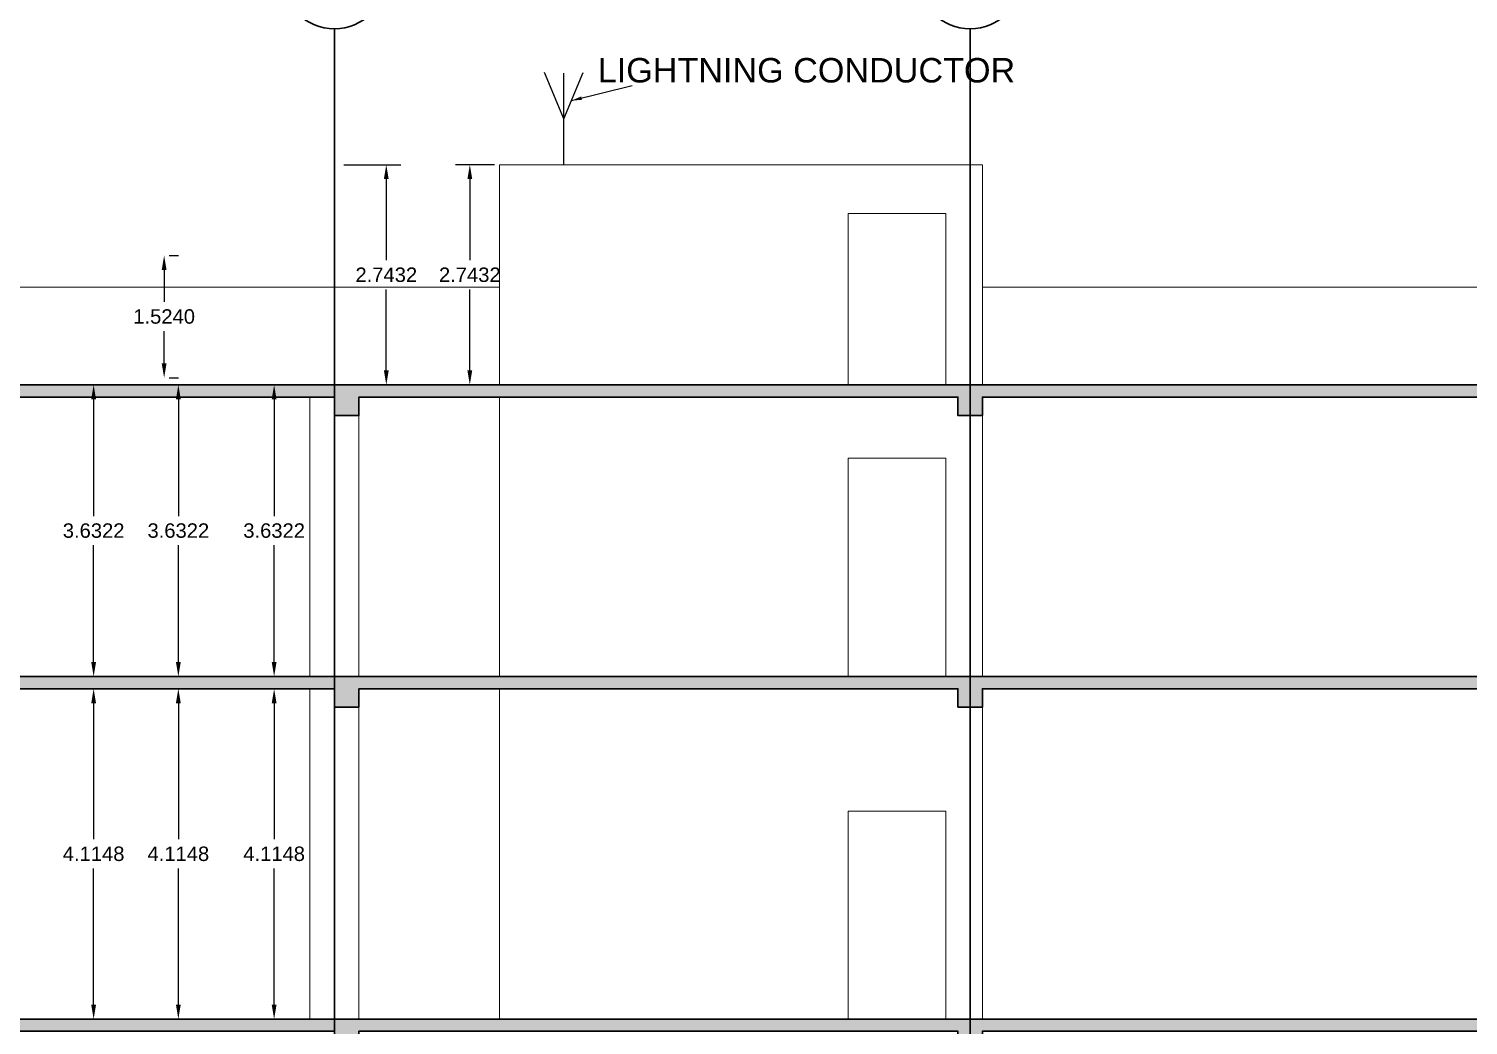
# Model space of a CAD drawing. Header units: metres. Extents: x 71870 to 71989, y 12512 to 13085.
# Drawn here: x 71935.13 to 71953.07, y 12529.42 to 12541.83 of the extents above; entities that cross this region are included whole.
import ezdxf

# ---------------------------------------------------------------- set-up
doc = ezdxf.new("R2010")
doc.units = ezdxf.units.M
doc.header["$MEASUREMENT"] = 0
doc.linetypes.add('CENTER', pattern=[2, 1.25, -0.25, 0.25, -0.25])
doc.layers.get('Defpoints').update_dxf_attribs({"color": 6, "lineweight": 0})
for name, color, linetype, lineweight in [('02_FB_GREY', 8, 'Continuous', 5), ('02_FB_WALL', 7, 'Continuous', 30), ('BLK_1_MUMTY_HT', 83, 'Continuous', 0)]:
    doc.layers.add(name, color=color, linetype=linetype, lineweight=lineweight)
for name, color, linetype in [('BLK_1_FLR_3_WC_BATH_HT', 1, 'Continuous'), ('BLK_1_FLR_4_WC_BATH_HT', 1, 'Continuous'), ('BLK_1_ROOF_WATER_TANK_HT', 235, 'Continuous'), ('BLK_1_STAIR_HEADROOM', 1, 'Continuous')]:
    doc.layers.add(name, color=color, linetype=linetype)
doc.styles.add('century Gothic', font='arial.ttf')
doc.styles.get("Standard").update_dxf_attribs({"font": 'arial.ttf'})
doc.dimstyles.new('STAND', dxfattribs={"dimtxt": 0.25, "dimasz": 0.13, "dimexe": 0, "dimexo": 0, "dimgap": 0, "dimtad": 0, "dimzin": 0, "dimdsep": 46, "dimtxsty": 'century Gothic', "dimblk": 'OBLIQUE', "dimcen": 0.15, "dimse1": 1, "dimse2": 1, "dimclrd": 5, "dimclre": 7, "dimclrt": 5, "dimazin": 0, "dimtfac": 1, "dimtofl": 0, "dimtmove": 0, "dimatfit": 3, "dimfxl": 0, "dimtolj": 1, "dimtzin": 0, "dimlwd": -1, "dimlwe": -1, "dimarcsym": 0})
doc.dimstyles.get("Standard").update_dxf_attribs({"dimtxt": 0.18, "dimasz": 0.18, "dimexe": 0.18, "dimexo": 0.0625, "dimgap": 0.09, "dimtad": 0, "dimtih": 1, "dimtoh": 1, "dimdec": 4, "dimzin": 0, "dimdsep": 46, "dimtxsty": 'Standard', "dimcen": 0.09, "dimadec": 0, "dimazin": 0, "dimtfac": 1, "dimtdec": 4, "dimtofl": 0, "dimtmove": 0, "dimatfit": 3, "dimfxl": 0, "dimtolj": 1, "dimtzin": 0, "dimarcsym": 0})

# ---------------------------------------------------------------- blocks, each defined once
blk = doc.blocks.new('*D454')
at = {"layer": 'BLK_1_FLR_3_WC_BATH_HT', "color": 0, "lineweight": -2}
for p, q in [((71935.706, 12533.611), (71936.119, 12533.611)), ((71935.939, 12533.431), (71935.939, 12531.736)), ((71935.939, 12529.676), (71935.939, 12531.372)), ((71935.846, 12529.496), (71936.119, 12529.496))]:
    blk.add_line(p, q, dxfattribs=at)
at = {"layer": 'BLK_1_FLR_3_WC_BATH_HT', "color": 0, "lineweight": 25}
for points in [[(71935.909, 12533.431), (71935.969, 12533.431), (71935.939, 12533.611)], [(71935.909, 12529.676), (71935.969, 12529.676), (71935.939, 12529.496)]]:
    blk.add_solid(points, dxfattribs=at)
at = {"layer": 'Defpoints', "color": 0, "lineweight": 25}
for p in [(71935.643, 12533.611), (71935.939, 12533.611), (71935.784, 12529.496)]:
    blk.add_point(p, dxfattribs=at)
at = {"layer": 'BLK_1_FLR_3_WC_BATH_HT', "color": 0, "insert": (71935.939, 12531.554), "char_height": 0.18, "attachment_point": 5}
blk.add_mtext('\\A1;4.1148', dxfattribs=at)
blk = doc.blocks.new('*D455')
at = {"layer": 'BLK_1_FLR_3_WC_BATH_HT', "color": 0, "lineweight": -2}
for p, q in [((71936.762, 12533.611), (71937.175, 12533.611)), ((71936.995, 12533.431), (71936.995, 12531.736)), ((71936.995, 12529.676), (71936.995, 12531.372)), ((71936.903, 12529.496), (71937.175, 12529.496))]:
    blk.add_line(p, q, dxfattribs=at)
at = {"layer": 'BLK_1_FLR_3_WC_BATH_HT', "color": 0, "lineweight": 25}
for points in [[(71936.965, 12533.431), (71937.025, 12533.431), (71936.995, 12533.611)], [(71936.965, 12529.676), (71937.025, 12529.676), (71936.995, 12529.496)]]:
    blk.add_solid(points, dxfattribs=at)
at = {"layer": 'Defpoints', "color": 0, "lineweight": 25}
for p in [(71936.7, 12533.611), (71936.995, 12533.611), (71936.84, 12529.496)]:
    blk.add_point(p, dxfattribs=at)
at = {"layer": 'BLK_1_FLR_3_WC_BATH_HT', "color": 0, "insert": (71936.995, 12531.554), "char_height": 0.18, "attachment_point": 5}
blk.add_mtext('\\A1;4.1148', dxfattribs=at)
blk = doc.blocks.new('*D456')
at = {"layer": 'BLK_1_FLR_3_WC_BATH_HT', "color": 0, "lineweight": -2}
for p, q in [((71937.956, 12533.611), (71938.369, 12533.611)), ((71938.189, 12533.431), (71938.189, 12531.736)), ((71938.189, 12529.676), (71938.189, 12531.372)), ((71938.097, 12529.496), (71938.369, 12529.496))]:
    blk.add_line(p, q, dxfattribs=at)
at = {"layer": 'BLK_1_FLR_3_WC_BATH_HT', "color": 0, "lineweight": 25}
for points in [[(71938.159, 12533.431), (71938.219, 12533.431), (71938.189, 12533.611)], [(71938.159, 12529.676), (71938.219, 12529.676), (71938.189, 12529.496)]]:
    blk.add_solid(points, dxfattribs=at)
at = {"layer": 'Defpoints', "color": 0, "lineweight": 25}
for p in [(71937.894, 12533.611), (71938.189, 12533.611), (71938.035, 12529.496)]:
    blk.add_point(p, dxfattribs=at)
at = {"layer": 'BLK_1_FLR_3_WC_BATH_HT', "color": 0, "insert": (71938.189, 12531.554), "char_height": 0.18, "attachment_point": 5}
blk.add_mtext('\\A1;4.1148', dxfattribs=at)
blk = doc.blocks.new('*D425')
at = {"layer": 'BLK_1_FLR_4_WC_BATH_HT', "color": 0, "lineweight": -2}
for p, q in [((71935.722, 12537.396), (71936.119, 12537.396)), ((71935.939, 12537.216), (71935.939, 12535.762)), ((71935.939, 12533.943), (71935.939, 12535.398)), ((71935.846, 12533.763), (71936.119, 12533.763))]:
    blk.add_line(p, q, dxfattribs=at)
at = {"layer": 'BLK_1_FLR_4_WC_BATH_HT', "color": 0, "lineweight": 25}
for points in [[(71935.909, 12537.216), (71935.969, 12537.216), (71935.939, 12537.396)], [(71935.909, 12533.943), (71935.969, 12533.943), (71935.939, 12533.763)]]:
    blk.add_solid(points, dxfattribs=at)
at = {"layer": 'Defpoints', "color": 0, "lineweight": 25}
for p in [(71935.66, 12537.396), (71935.939, 12537.396), (71935.784, 12533.763)]:
    blk.add_point(p, dxfattribs=at)
at = {"layer": 'BLK_1_FLR_4_WC_BATH_HT', "color": 0, "insert": (71935.939, 12535.58), "char_height": 0.18, "attachment_point": 5}
blk.add_mtext('\\A1;3.6322', dxfattribs=at)
blk = doc.blocks.new('*D426')
at = {"layer": 'BLK_1_FLR_4_WC_BATH_HT', "color": 0, "lineweight": -2}
for p, q in [((71936.779, 12537.396), (71937.175, 12537.396)), ((71936.995, 12537.216), (71936.995, 12535.762)), ((71936.995, 12533.943), (71936.995, 12535.398)), ((71936.903, 12533.763), (71937.175, 12533.763))]:
    blk.add_line(p, q, dxfattribs=at)
at = {"layer": 'BLK_1_FLR_4_WC_BATH_HT', "color": 0, "lineweight": 25}
for points in [[(71936.965, 12537.216), (71937.025, 12537.216), (71936.995, 12537.396)], [(71936.965, 12533.943), (71937.025, 12533.943), (71936.995, 12533.763)]]:
    blk.add_solid(points, dxfattribs=at)
at = {"layer": 'Defpoints', "color": 0, "lineweight": 25}
for p in [(71936.716, 12537.396), (71936.995, 12537.396), (71936.84, 12533.763)]:
    blk.add_point(p, dxfattribs=at)
at = {"layer": 'BLK_1_FLR_4_WC_BATH_HT', "color": 0, "insert": (71936.995, 12535.58), "char_height": 0.18, "attachment_point": 5}
blk.add_mtext('\\A1;3.6322', dxfattribs=at)
blk = doc.blocks.new('*D427')
at = {"layer": 'BLK_1_FLR_4_WC_BATH_HT', "color": 0, "lineweight": -2}
for p, q in [((71937.973, 12537.396), (71938.369, 12537.396)), ((71938.189, 12537.216), (71938.189, 12535.762)), ((71938.189, 12533.943), (71938.189, 12535.398)), ((71938.097, 12533.763), (71938.369, 12533.763))]:
    blk.add_line(p, q, dxfattribs=at)
at = {"layer": 'BLK_1_FLR_4_WC_BATH_HT', "color": 0, "lineweight": 25}
for points in [[(71938.159, 12537.216), (71938.219, 12537.216), (71938.189, 12537.396)], [(71938.159, 12533.943), (71938.219, 12533.943), (71938.189, 12533.763)]]:
    blk.add_solid(points, dxfattribs=at)
at = {"layer": 'Defpoints', "color": 0, "lineweight": 25}
for p in [(71937.91, 12537.396), (71938.189, 12537.396), (71938.035, 12533.763)]:
    blk.add_point(p, dxfattribs=at)
at = {"layer": 'BLK_1_FLR_4_WC_BATH_HT', "color": 0, "insert": (71938.189, 12535.58), "char_height": 0.18, "attachment_point": 5}
blk.add_mtext('\\A1;3.6322', dxfattribs=at)
blk = doc.blocks.new('_Oblique')
at = {"color": 0, "linetype": 'ByBlock', "lineweight": -2}
blk.add_line((-0.5, -0.5), (0.5, 0.5), dxfattribs=at)
blk = doc.blocks.new('*D429')
at = {"layer": 'BLK_1_STAIR_HEADROOM', "color": 0, "lineweight": -2}
for p, q in [((71940.935, 12540.139), (71940.448, 12540.139)), ((71940.628, 12539.959), (71940.628, 12538.949)), ((71940.628, 12537.576), (71940.628, 12538.585)), ((71940.914, 12537.396), (71940.448, 12537.396))]:
    blk.add_line(p, q, dxfattribs=at)
at = {"layer": 'BLK_1_STAIR_HEADROOM', "color": 0, "lineweight": 25}
for points in [[(71940.598, 12539.959), (71940.658, 12539.959), (71940.628, 12540.139)], [(71940.598, 12537.576), (71940.658, 12537.576), (71940.628, 12537.396)]]:
    blk.add_solid(points, dxfattribs=at)
at = {"layer": 'Defpoints', "color": 0, "lineweight": 25}
for p in [(71940.998, 12540.139), (71940.628, 12537.396), (71940.977, 12537.396)]:
    blk.add_point(p, dxfattribs=at)
at = {"layer": 'BLK_1_STAIR_HEADROOM', "color": 0, "insert": (71940.628, 12538.767), "char_height": 0.18, "attachment_point": 5}
blk.add_mtext('\\A1;2.7432', dxfattribs=at)
blk = doc.blocks.new('*D430')
at = {"layer": 'BLK_1_ROOF_WATER_TANK_HT', "color": 0, "lineweight": -2}
for p, q in [((71936.88, 12539.009), (71936.998, 12539.009)), ((71936.818, 12538.829), (71936.818, 12538.429)), ((71936.818, 12537.665), (71936.818, 12538.065)), ((71936.88, 12537.485), (71936.998, 12537.485))]:
    blk.add_line(p, q, dxfattribs=at)
at = {"layer": 'BLK_1_ROOF_WATER_TANK_HT', "color": 0, "lineweight": 25}
for points in [[(71936.788, 12538.829), (71936.848, 12538.829), (71936.818, 12539.009)], [(71936.788, 12537.665), (71936.848, 12537.665), (71936.818, 12537.485)]]:
    blk.add_solid(points, dxfattribs=at)
at = {"layer": 'Defpoints', "color": 0, "lineweight": 25}
for p in [(71936.818, 12539.009), (71936.818, 12539.009), (71936.818, 12537.485)]:
    blk.add_point(p, dxfattribs=at)
at = {"layer": 'BLK_1_ROOF_WATER_TANK_HT', "color": 0, "insert": (71936.818, 12538.247), "char_height": 0.18, "attachment_point": 5}
blk.add_mtext('\\A1;1.5240', dxfattribs=at)
blk = doc.blocks.new('*D431')
at = {"layer": 'BLK_1_MUMTY_HT', "color": 0, "lineweight": -2}
for p, q in [((71939.058, 12540.139), (71939.767, 12540.139)), ((71939.587, 12539.959), (71939.587, 12538.949)), ((71939.587, 12537.576), (71939.587, 12538.585)), ((71939.058, 12537.396), (71939.767, 12537.396))]:
    blk.add_line(p, q, dxfattribs=at)
at = {"layer": 'BLK_1_MUMTY_HT', "color": 0, "lineweight": 25}
for points in [[(71939.557, 12539.959), (71939.617, 12539.959), (71939.587, 12540.139)], [(71939.557, 12537.576), (71939.617, 12537.576), (71939.587, 12537.396)]]:
    blk.add_solid(points, dxfattribs=at)
at = {"layer": 'Defpoints', "color": 0, "lineweight": 25}
for p in [(71938.996, 12540.139), (71939.587, 12540.139), (71938.996, 12537.396)]:
    blk.add_point(p, dxfattribs=at)
at = {"layer": 'BLK_1_MUMTY_HT', "color": 0, "insert": (71939.587, 12538.767), "char_height": 0.18, "attachment_point": 5}
blk.add_mtext('\\A1;2.7432', dxfattribs=at)

msp = doc.modelspace()

# ---------------------------------------------------------------- hatches: boundary and pattern name
at = {"layer": '02_FB_GREY'}
h = msp.add_hatch(dxfattribs=at)
h.set_pattern_fill('ANSI31', color=256, scale=0.0254)
h.set_pattern_definition([(45, (70018.7049174, 12424.794746), (-0.0022450640303, 0.0022450640303), [])])
h.paths.add_polyline_path([(71974.02935, 12537.01464), (71974.56275, 12537.01464), (71974.56275, 12537.39564), (71922.77215, 12537.39564), (71922.77215, 12537.01464), (71923.07695, 12537.01464), (71923.07695, 12537.24324), (71931.01998, 12537.24324), (71931.01998, 12537.01464), (71931.32448, 12537.01464), (71931.32448, 12537.24324), (71938.94049, 12537.24324), (71938.94049, 12537.01464), (71939.24529, 12537.01464), (71939.24529, 12537.24324), (71946.71198, 12537.24324), (71946.71198, 12537.01464), (71947.01678, 12537.01464), (71947.01678, 12537.24324), (71954.64133, 12537.24324), (71954.64133, 12537.01464), (71954.94613, 12537.01464), (71954.94613, 12537.24324), (71962.71853, 12537.24324), (71962.71853, 12537.01464), (71963.02333, 12537.01464), (71963.02333, 12537.24324), (71974.02935, 12537.24324)])
h = msp.add_hatch(dxfattribs=at)
h.set_pattern_fill('ANSI31', color=256, scale=0.0254)
h.set_pattern_definition([(45, (71338.319566, 12543.2301546), (-0.00224506403, 0.00224506403), [])])
h.paths.add_polyline_path([(71974.02935, 12533.38244), (71974.56275, 12533.38244), (71974.56275, 12533.76344), (71922.77215, 12533.76344), (71922.77215, 12533.38244), (71923.07695, 12533.38244), (71923.07695, 12533.61104), (71931.01998, 12533.61104), (71931.01998, 12533.38244), (71931.32448, 12533.38244), (71931.32448, 12533.61104), (71938.94049, 12533.61104), (71938.94049, 12533.38244), (71939.24529, 12533.38244), (71939.24529, 12533.61104), (71946.71198, 12533.61104), (71946.71198, 12533.38244), (71947.01678, 12533.38244), (71947.01678, 12533.61104), (71954.64133, 12533.61104), (71954.64133, 12533.38244), (71954.94613, 12533.38244), (71954.94613, 12533.61104), (71962.71853, 12533.61104), (71962.71853, 12533.38244), (71963.02333, 12533.38244), (71963.02333, 12533.61104), (71974.02935, 12533.61104)])
h.paths.add_polyline_path([(71974.02935, 12529.11524), (71974.56275, 12529.11524), (71974.56275, 12529.49624), (71922.77215, 12529.49624), (71922.77215, 12529.11524), (71923.07695, 12529.11524), (71923.07695, 12529.34384), (71931.01998, 12529.34384), (71931.01998, 12529.11524), (71931.32448, 12529.11524), (71931.32448, 12529.34384), (71938.94049, 12529.34384), (71938.94049, 12529.11524), (71939.24529, 12529.11524), (71939.24529, 12529.34384), (71946.71198, 12529.34384), (71946.71198, 12529.11524), (71947.01678, 12529.11524), (71947.01678, 12529.34384), (71954.64133, 12529.34384), (71954.64133, 12529.11524), (71954.94613, 12529.11524), (71954.94613, 12529.34384), (71962.71853, 12529.34384), (71962.71853, 12529.11524), (71963.02333, 12529.11524), (71963.02333, 12529.34384), (71974.02935, 12529.34384)])
h.paths.add_polyline_path([(71974.02935, 12524.84804), (71974.56275, 12524.84804), (71974.56275, 12525.22904), (71922.77215, 12525.22904), (71922.77215, 12524.84804), (71923.07695, 12524.84804), (71923.07695, 12525.07664), (71931.01998, 12525.07664), (71931.01998, 12524.84804), (71931.32448, 12524.84804), (71931.32448, 12525.07664), (71938.94049, 12525.07664), (71938.94049, 12524.84804), (71939.24529, 12524.84804), (71939.24529, 12525.07664), (71946.71198, 12525.07664), (71946.71198, 12524.84804), (71947.01678, 12524.84804), (71947.01678, 12525.07664), (71954.64133, 12525.07664), (71954.64133, 12524.84804), (71954.94613, 12524.84804), (71954.94613, 12525.07664), (71962.71853, 12525.07664), (71962.71853, 12524.84804), (71963.02333, 12524.84804), (71963.02333, 12525.07664), (71974.02935, 12525.07664)])

# ---------------------------------------------------------------- linework, layer by layer
at = {"lineweight": 25}
for points in [[(71941.79982, 12540.70987), (71941.55696, 12541.28876)], [(71941.79982, 12540.70987), (71942.04268, 12541.28876)], [(71941.79982, 12540.13883), (71941.79982, 12541.28091)]]:
    msp.add_lwpolyline(points, dxfattribs=at)
at = {"layer": '02_FB_GREY', "ltscale": 100}
for p, q in [((71947.01678, 12540.13884), (71940.99786, 12540.13884)), ((71940.99786, 12537.39564), (71940.99786, 12540.13884)), ((71947.01678, 12540.13884), (71947.01678, 12537.39564)), ((71945.34201, 12539.52924), (71945.34201, 12537.39564)), ((71945.34201, 12539.52924), (71946.56121, 12539.52924)), ((71946.56121, 12539.52924), (71946.56121, 12537.39564)), ((71922.77216, 12538.61484), (71940.99786, 12538.61484)), ((71947.01678, 12538.61484), (71974.33415, 12538.61484)), ((71938.63569, 12533.76344), (71938.63569, 12537.24324)), ((71940.99786, 12533.76344), (71940.99786, 12537.24324)), ((71939.24529, 12533.76344), (71939.24529, 12537.01464)), ((71947.01678, 12537.01464), (71947.01678, 12533.76344)), ((71938.63569, 12529.49624), (71938.63569, 12533.61104)), ((71940.99786, 12529.49624), (71940.99786, 12533.61104)), ((71939.24529, 12529.49624), (71939.24529, 12533.38244)), ((71947.01678, 12533.38244), (71947.01678, 12529.49624))]:
    msp.add_line(p, q, dxfattribs=at)
for points in [[(71946.56121, 12533.76344), (71945.34231, 12533.76344), (71945.34231, 12536.48124), (71946.56121, 12536.48124)], [(71946.56121, 12529.49624), (71945.34231, 12529.49624), (71945.34231, 12532.08704), (71946.56121, 12532.08704)]]:
    msp.add_lwpolyline(points, close=True, dxfattribs=at)
at = {"layer": '02_FB_WALL', "color": 8, "linetype": 'CENTER', "ltscale": 50}
for p, q in [((71938.94049, 12514.67343), (71938.94049, 12541.8316)), ((71946.86438, 12514.67343), (71946.86438, 12541.8316)), ((71915.33413, 12537.39564), (71988.78836, 12537.39564)), ((71915.04326, 12533.76344), (71988.49749, 12533.76344)), ((71915.04326, 12529.49624), (71988.49749, 12529.49624))]:
    msp.add_line(p, q, dxfattribs=at)
at = {"layer": '02_FB_WALL'}
for points in [[(71974.56275, 12537.39564), (71922.77215, 12537.39564), (71922.77215, 12537.01464), (71923.07695, 12537.01464), (71923.07695, 12537.24324), (71931.01998, 12537.24324), (71931.01998, 12537.01464), (71931.32448, 12537.01464), (71931.32448, 12537.24324), (71938.94049, 12537.24324), (71938.94049, 12537.01464), (71939.24529, 12537.01464), (71939.24529, 12537.24324), (71946.71198, 12537.24324), (71946.71198, 12537.01464), (71947.01678, 12537.01464), (71947.01678, 12537.24324), (71954.64133, 12537.24324)], [(71974.56275, 12533.76344), (71922.77215, 12533.76344), (71922.77215, 12533.38244), (71923.07695, 12533.38244), (71923.07695, 12533.61104), (71931.01998, 12533.61104), (71931.01998, 12533.38244), (71931.32448, 12533.38244), (71931.32448, 12533.61104), (71938.94049, 12533.61104), (71938.94049, 12533.38244), (71939.24529, 12533.38244), (71939.24529, 12533.61104), (71946.71198, 12533.61104), (71946.71198, 12533.38244), (71947.01678, 12533.38244), (71947.01678, 12533.61104), (71954.64133, 12533.61104)], [(71974.56275, 12529.49624), (71922.77215, 12529.49624), (71922.77215, 12529.11524), (71923.07695, 12529.11524), (71923.07695, 12529.34384), (71931.01998, 12529.34384), (71931.01998, 12529.11524), (71931.32448, 12529.11524), (71931.32448, 12529.34384), (71938.94049, 12529.34384), (71938.94049, 12529.11524), (71939.24529, 12529.11524), (71939.24529, 12529.34384), (71946.71198, 12529.34384), (71946.71198, 12529.11524), (71947.01678, 12529.11524), (71947.01678, 12529.34384), (71954.64133, 12529.34384)]]:
    msp.add_lwpolyline(points, dxfattribs=at)
for centre in [(71938.94049, 12542.47337), (71946.86438, 12542.47337)]:
    msp.add_circle(centre, 0.64177, dxfattribs=at)

# ---------------------------------------------------------------- texts
at = {"insert": (71942.22218, 12541.46766), "char_height": 0.3048, "attachment_point": 1, "rotation": 0.000022}
msp.add_mtext_dynamic_manual_height_columns('LIGHTNING CONDUCTOR ', width=1968, gutter_width=1, heights=[92.69432], dxfattribs=at)

# ---------------------------------------------------------------- dimensions: what is measured, and where the dimension line sits
at = {"layer": 'BLK_1_FLR_3_WC_BATH_HT', "color": 1}
dim = msp.add_linear_dim(base=(71935.93858, 12533.61104), p1=(71935.78396, 12529.49624), p2=(71935.64319, 12533.61104), angle=90, dimstyle='Standard', dxfattribs=at)
dim.commit()
dim.dimension.update_dxf_attribs({"geometry": '*D454', "text_midpoint": (71935.93858, 12531.55364)})
at = {"layer": 'BLK_1_FLR_3_WC_BATH_HT', "color": 2}
dim = msp.add_linear_dim(base=(71936.99511, 12533.61104), p1=(71936.84049, 12529.49624), p2=(71936.69972, 12533.61104), angle=90, dimstyle='Standard', dxfattribs=at)
dim.commit()
dim.dimension.update_dxf_attribs({"geometry": '*D455', "text_midpoint": (71936.99511, 12531.55364)})
at = {"layer": 'BLK_1_FLR_3_WC_BATH_HT', "color": 3}
dim = msp.add_linear_dim(base=(71938.18937, 12533.61104), p1=(71938.03474, 12529.49624), p2=(71937.89397, 12533.61104), angle=90, dimstyle='Standard', dxfattribs=at)
dim.commit()
dim.dimension.update_dxf_attribs({"geometry": '*D456', "text_midpoint": (71938.18937, 12531.55364)})
at = {"layer": 'BLK_1_FLR_4_WC_BATH_HT', "color": 1}
dim = msp.add_linear_dim(base=(71935.93858, 12537.39564), p1=(71935.78396, 12533.76344), p2=(71935.6597, 12537.39564), angle=90, dimstyle='Standard', dxfattribs=at)
dim.commit()
dim.dimension.update_dxf_attribs({"geometry": '*D425', "text_midpoint": (71935.93858, 12535.57954)})
at = {"layer": 'BLK_1_FLR_4_WC_BATH_HT', "color": 2}
dim = msp.add_linear_dim(base=(71936.99511, 12537.39564), p1=(71936.84049, 12533.76344), p2=(71936.71623, 12537.39564), angle=90, dimstyle='Standard', dxfattribs=at)
dim.commit()
dim.dimension.update_dxf_attribs({"geometry": '*D426', "text_midpoint": (71936.99511, 12535.57954)})
at = {"layer": 'BLK_1_FLR_4_WC_BATH_HT', "color": 3}
dim = msp.add_linear_dim(base=(71938.18937, 12537.39564), p1=(71938.03474, 12533.76344), p2=(71937.91048, 12537.39564), angle=90, dimstyle='Standard', dxfattribs=at)
dim.commit()
dim.dimension.update_dxf_attribs({"geometry": '*D427', "text_midpoint": (71938.18937, 12535.57954)})
at = {"layer": 'BLK_1_MUMTY_HT'}
dim = msp.add_aligned_dim(p1=(71938.99574, 12537.39564), p2=(71938.99574, 12540.13884), distance=-0.59101, dimstyle='Standard', dxfattribs=at)
dim.commit()
dim.dimension.update_dxf_attribs({"geometry": '*D431', "text_midpoint": (71939.58676, 12538.76724)})
at = {"layer": 'BLK_1_ROOF_WATER_TANK_HT'}
dim = msp.add_linear_dim(base=(71936.8179, 12539.00911), p1=(71936.8179, 12537.48511), p2=(71936.8179, 12539.00911), angle=90, dimstyle='Standard', dxfattribs=at)
dim.commit()
dim.dimension.update_dxf_attribs({"geometry": '*D430', "text_midpoint": (71936.8179, 12538.24711)})
at = {"layer": 'BLK_1_STAIR_HEADROOM', "color": 1}
dim = msp.add_linear_dim(base=(71940.62807, 12537.39564), p1=(71940.99786, 12540.13884), p2=(71940.97694, 12537.39564), angle=90, dimstyle='Standard', override={"dimfxl": 0}, dxfattribs=at)
dim.commit()
dim.dimension.update_dxf_attribs({"geometry": '*D429', "text_midpoint": (71940.62807, 12538.76724)})

# ---------------------------------------------------------------- leaders
at = {"lineweight": 25}
msp.add_leader([(71941.89494, 12540.9366), (71942.65344, 12541.12651)], dimstyle='STAND', override={"dimgap": 0, "dimtad": 0}, dxfattribs=at)

doc.saveas('drawing.dxf')
